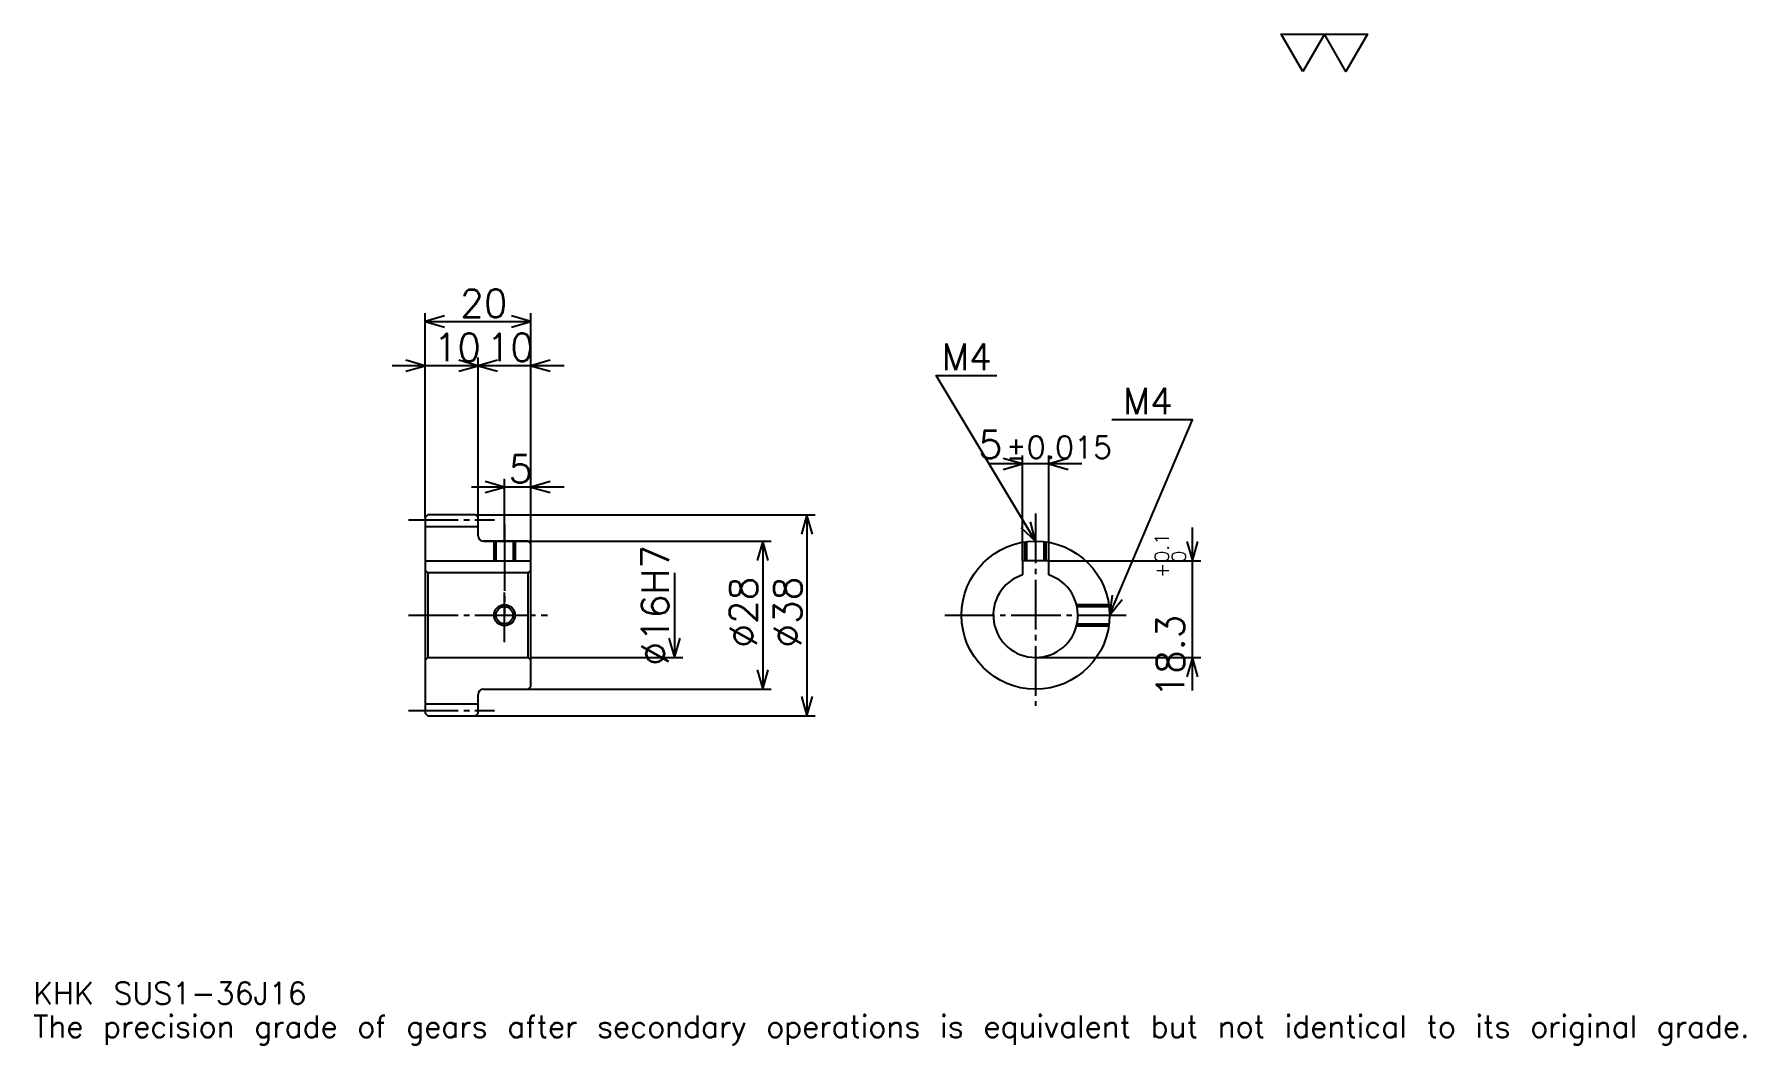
# Model space of a CAD drawing. Extents: x 11 to 334, y 4 to 195.
import ezdxf

# ---------------------------------------------------------------- set-up
doc = ezdxf.new("R2010")
doc.units = 0
doc.linetypes.add('DASHDOT', pattern=[12.521738, 9.391304, -1.043478, 1.043478, -1.043478])
doc.layers.get('0').update_dxf_attribs({"linetype": 'CONTINUOUS'})
doc.layers.add('DASHDOT', color=6, linetype='DASHDOT')
doc.styles.add('KANJI', font='TXT', dxfattribs={"bigfont": 'BIGFONT'})

msp = doc.modelspace()

# ---------------------------------------------------------------- linework, layer by layer
at = {"color": 5}
for p, q in [((84.521736, 104.043472), (84.521736, 142.130432)), ((84.521736, 140.565216), (104.521736, 140.565216)), ((104.521736, 104.043472), (104.521736, 142.130432)), ((94.521736, 104.043472), (94.521736, 133.782593)), ((100.782608, 132.217377), (78.260864, 132.217377)), ((110.782608, 132.217377), (88.260864, 132.217377)), ((208.67392, 113.652168), (191.152161, 113.652168)), ((197.41304, 95.343475), (197.41304, 115.217384)), ((202.41304, 95.343475), (202.41304, 115.217384)), ((99.521736, 104.043472), (99.521736, 110.82608)), ((110.782608, 109.260864), (93.260864, 109.260864)), ((84.521736, 103.543472), (84.521736, 104.043472)), ((94.021736, 104.043472), (104.521736, 104.043472)), ((94.521736, 103.543472), (94.521736, 104.043472)), ((99.521736, 99.043472), (99.521736, 104.043472)), ((99.521736, 99.043472), (99.521736, 104.043472)), ((104.521736, 104.043472), (158.260864, 104.043472)), ((104.521736, 98.543472), (104.521736, 104.043472)), ((156.695648, 104.043472), (156.695648, 66.043472)), ((229.565216, 70.7826), (229.565216, 101.60434)), ((95.521736, 99.043472), (104.521736, 99.043472)), ((104.521736, 99.043472), (149.91304, 99.043472)), ((148.347824, 99.043472), (148.347824, 71.043472)), ((202.41304, 95.343475), (231.130432, 95.343475)), ((131.652161, 93.043472), (131.652161, 77.043472)), ((104.521736, 77.043472), (133.217377, 77.043472)), ((199.91304, 77.043472), (231.130432, 77.043472)), ((95.521736, 71.043472), (104.521736, 71.043472)), ((104.521736, 71.043472), (149.91304, 71.043472)), ((94.021736, 66.043472), (104.521736, 66.043472)), ((104.521736, 66.043472), (158.260864, 66.043472))]:
    msp.add_line(p, q, dxfattribs=at)
at = {"color": 4}
for p, q in [((84.521736, 101.793472), (94.521736, 101.793472)), ((84.521736, 95.343475), (104.521736, 95.343475)), ((85.021736, 93.043472), (85.021736, 77.043472)), ((104.021736, 93.043472), (104.521736, 93.543472)), ((104.021736, 77.043472), (104.521736, 76.543472)), ((84.521736, 68.293472), (94.521736, 68.293472))]:
    msp.add_line(p, q, dxfattribs=at)
at = {"color": 7}
msp.add_lwpolyline([(250.434784, 187.82608), (246.365219, 194.87999), (262.643494, 194.87999), (258.573914, 187.82608), (254.504349, 194.87999), (250.434784, 187.82608)], dxfattribs=at)
at = {"color": 5}
for points in [[(88.173912, 141.608688), (84.521736, 140.565216), (88.173912, 139.521729)], [(100.86956, 139.521729), (104.521736, 140.565216), (100.86956, 141.608688)], [(80.86956, 131.173904), (84.521736, 132.217377), (80.86956, 133.260864)], [(90.86956, 131.173904), (94.521736, 132.217377), (90.86956, 133.260864)], [(98.173912, 133.260864), (94.521736, 132.217377), (98.173912, 131.173904)], [(108.173912, 133.260864), (104.521736, 132.217377), (108.173912, 131.173904)], [(199.91304, 99.043472), (181.130432, 130.347824), (192.608704, 130.347824)], [(213.913055, 85.043472), (229.565216, 121.999992), (214.330414, 121.999992)], [(193.760864, 112.608688), (197.41304, 113.652168), (193.760864, 114.695648)], [(206.065216, 114.695648), (202.41304, 113.652168), (206.065216, 112.608688)], [(95.86956, 108.217384), (99.521736, 109.260864), (95.86956, 110.304344)], [(108.173912, 110.304344), (104.521736, 109.260864), (108.173912, 108.217384)], [(157.739136, 100.391296), (156.695648, 104.043472), (155.652161, 100.391296)], [(197.139236, 101.638321), (199.91304, 99.043472), (198.928787, 102.712051)], [(149.391296, 95.391296), (148.347824, 99.043472), (147.304352, 95.391296)], [(228.521729, 98.995644), (229.565216, 95.343475), (230.608673, 98.995644)], [(214.376526, 88.813408), (213.913055, 85.043472), (216.298218, 87.999512)], [(130.608688, 80.695648), (131.652161, 77.043472), (132.695648, 80.695648)], [(147.304352, 74.695648), (148.347824, 71.043472), (149.391296, 74.695648)], [(230.608673, 73.391296), (229.565216, 77.043472), (228.521729, 73.391296)], [(155.652161, 69.695648), (156.695648, 66.043472), (157.739136, 69.695648)]]:
    msp.add_lwpolyline(points, dxfattribs=at)
at = {"color": 4}
for points in [[(94.521736, 100.043472), (94.521736, 103.543472), (94.021736, 104.043472), (85.021736, 104.043472), (84.521736, 103.543472), (84.521736, 76.543472)], [(95.521736, 71.043472), (104.021736, 71.043472), (104.521736, 71.543472), (104.521736, 98.543472), (104.021736, 99.043472), (95.521736, 99.043472)], [(97.521736, 99.043472), (97.521736, 95.343475)], [(97.901733, 99.043472), (97.901733, 95.343475)], [(101.141739, 99.043472), (101.141739, 95.343475)], [(101.521736, 99.043472), (101.521736, 95.343475)], [(197.91304, 95.343475), (197.91304, 98.899879)], [(198.29303, 95.343475), (198.29303, 98.949425)], [(201.533051, 95.343475), (201.533051, 98.949425)], [(201.91304, 95.343475), (201.91304, 98.899879)], [(202.41304, 92.642815), (202.41304, 95.343475), (197.41304, 95.343475), (197.41304, 92.642815)], [(84.521736, 76.543472), (85.021736, 77.043472), (104.021736, 77.043472), (104.021736, 93.043472), (85.021736, 93.043472), (84.521736, 93.543472)], [(207.658997, 87.043472), (213.76944, 87.043472)], [(207.747299, 86.663475), (213.819, 86.663475)], [(207.658997, 83.043472), (213.76944, 83.043472)], [(207.747299, 83.42347), (213.819, 83.42347)], [(84.521736, 76.543472), (84.521736, 66.543472), (85.021736, 66.043472), (94.021736, 66.043472), (94.521736, 66.543472), (94.521736, 70.043472)]]:
    msp.add_lwpolyline(points, dxfattribs=at)
for centre, radius in [((199.91304, 85.043472), 14), ((99.521736, 85.043472), 1.62)]:
    msp.add_circle(centre, radius, dxfattribs=at)
at = {"color": 7}
msp.add_circle((99.521736, 85.043472), 2, dxfattribs=at)
at = {"color": 4}
for centre, radius, start, end in [((95.521736, 100.043472), 1, 180, 270), ((199.91304, 85.043472), 8, 108.20995733, 71.79004267), ((95.521736, 70.043472), 1, 90, 180)]:
    msp.add_arc(centre, radius, start, end, dxfattribs=at)
at = {"layer": 'DASHDOT', "color": 7}
for p, q in [((199.91304, 104.260864), (199.91304, 67.91304)), ((81.391304, 103.043472), (97.652168, 103.043472)), ((99.521736, 99.043472), (99.521736, 85.043472)), ((81.391304, 85.043472), (107.652168, 85.043472)), ((182.782608, 85.043472), (217.043488, 85.043472)), ((81.391304, 67.043472), (97.652168, 67.043472))]:
    msp.add_line(p, q, dxfattribs=at)
for points in [[(99.521736, 102.173904), (99.521736, 92.213036)], [(99.521736, 79.91304), (99.521736, 90.173904)], [(94.391304, 85.043472), (104.652176, 85.043472)]]:
    msp.add_lwpolyline(points, dxfattribs=at)

# ---------------------------------------------------------------- texts
at = {"color": 7, "style": 'KANJI'}
for s, height, p in [('20', 5.217391, (91.130432, 141.399994)), ('10', 5.217391, (86.130432, 133.05217)), ('10', 5.217391, (96.130432, 133.05217)), ('M4', 5.008696, (182.17392, 131.391296)), ('M4', 5.008696, (216.417389, 123.043472)), ('5', 5.217391, (189.143311, 114.695648)), ('%%p0.015', 4.173913, (194.307892, 114.695648)), ('5', 5.217391, (100.32608, 110.095642)), ('KHK SUS1-36J16', 4.173913, (10.434783, 11.478261)), ('The precision grade of gears after secondary operations is equivalent but not identical to its original grade.', 4.173913, (10.434783, 5.217391))]:
    msp.add_text(s, height=height, dxfattribs=at).set_placement(p)
for s, height, p in [('%%c16H7', 5.217391, (130.608688, 75.521729)), ('0.1', 2.608696, (225.078247, 94.991493)), ('+', 2.608696, (225.078247, 92.069756)), ('0', 2.608696, (228.313049, 94.991493)), ('%%c28', 5.217391, (147.304352, 78.91304)), ('%%c38', 5.217391, (155.652161, 78.91304)), ('18.3', 5.217391, (228, 69.486824))]:
    msp.add_text(s, height=height, rotation=90, dxfattribs=at).set_placement(p)

doc.saveas('drawing.dxf')
